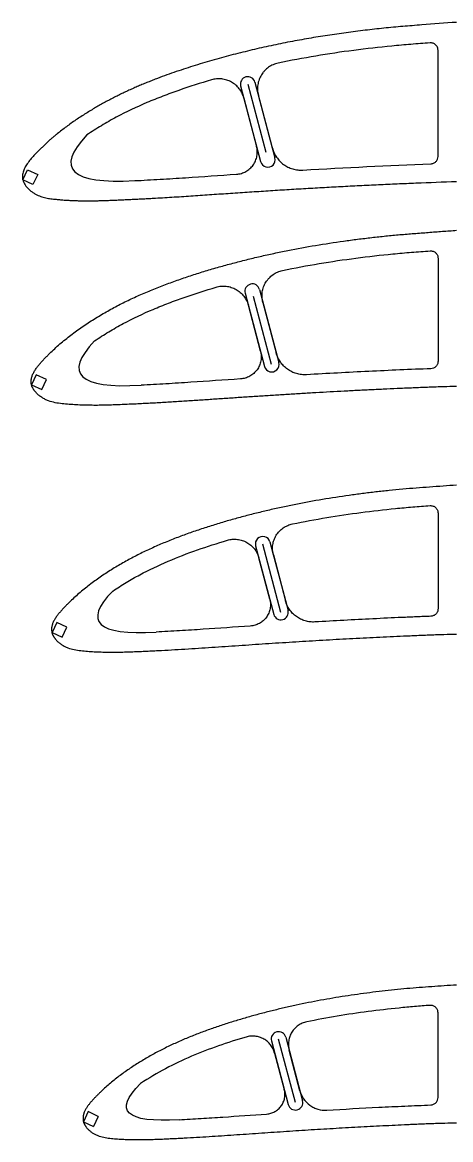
# Model space of a CAD drawing. Header units: millimetres. Extents: x -11497 to 404, y -3854 to 414.
# Drawn here: x -9139.8 to -9024.2, y -2646.9 to -2345.2 of the extents above; entities that cross this region are included whole.
import ezdxf

# ---------------------------------------------------------------- set-up
doc = ezdxf.new("R2010")
doc.units = ezdxf.units.MM
doc.linetypes.add('CENTER2', pattern=[28.575, 19.05, -3.175, 3.175, -3.175])
doc.layers.add('11', color=80, linetype='Continuous')
doc.layers.add('7', color=1, linetype='Continuous')

# ---------------------------------------------------------------- blocks, each defined once
blk = doc.blocks.new('*U62')
at = {"layer": '7', "color": 0, "linetype": 'CENTER2', "transparency": 16777216}
blk.add_line((-2.7, 10.21), (2.7, -10.21), dxfattribs=at)
blk = doc.blocks.new('*U65')
at = {"layer": '7', "color": 0, "linetype": 'CENTER2', "transparency": 16777216}
blk.add_line((2.61, -9.89), (-2.61, 9.89), dxfattribs=at)
blk = doc.blocks.new('*U67')
at = {"layer": '7', "color": 0, "linetype": 'CENTER2', "transparency": 16777216}
blk.add_line((2.45, -9.26), (-2.45, 9.26), dxfattribs=at)
blk = doc.blocks.new('*U69')
at = {"layer": '7', "color": 0, "linetype": 'CENTER2', "transparency": 16777216}
blk.add_line((2.26, -8.58), (-2.26, 8.58), dxfattribs=at)

msp = doc.modelspace()

# ---------------------------------------------------------------- linework, layer by layer
at = {"color": 7, "linetype": 'Continuous', "lineweight": 25}
for p, q in [((-9027.6375, -2381.395), (-9027.6375, -2352.7293)), ((-9072.3468, -2379.1346), (-9076.1237, -2364.8422)), ((-9080.0489, -2365.6449), (-9076.6053, -2378.6761)), ((-9122.4147, -2375.5879), (-9122.4143, -2375.5883)), ((-9139.6743, -2387.6961), (-9138.4064, -2384.9771)), ((-9138.4064, -2384.9771), (-9135.6875, -2386.245)), ((-9135.6875, -2386.245), (-9136.9554, -2388.9639)), ((-9136.9554, -2388.9639), (-9139.6743, -2387.6961)), ((-9027.6375, -2408.879), (-9027.6375, -2436.7178)), ((-9075.5607, -2433.9798), (-9078.8315, -2421.5997)), ((-9074.9061, -2420.798), (-9071.3039, -2434.4323)), ((-9120.3355, -2431.2032), (-9120.3351, -2431.2035)), ((-9136.0629, -2440.3324), (-9137.3307, -2443.0513)), ((-9133.344, -2441.6003), (-9136.0629, -2440.3324)), ((-9137.3307, -2443.0513), (-9134.6118, -2444.3192)), ((-9134.6118, -2444.3192), (-9133.344, -2441.6003)), ((-9107.7854, -2443.1767), (-9107.786, -2443.1767)), ((-9027.6375, -2477.6853), (-9027.6375, -2503.5777)), ((-9072.0791, -2489.0012), (-9068.8144, -2501.3644)), ((-9073.0632, -2500.9413), (-9076.0041, -2489.8042)), ((-9115.4412, -2498.7521), (-9115.4409, -2498.7524)), ((-9130.5464, -2507.2694), (-9131.8142, -2509.9883)), ((-9127.8275, -2508.5372), (-9130.5464, -2507.2694)), ((-9131.8142, -2509.9883), (-9129.0953, -2511.2561)), ((-9129.0953, -2511.2561), (-9127.8275, -2508.5372)), ((-9103.7397, -2509.8462), (-9103.7415, -2509.8463)), ((-9027.6375, -2635.5334), (-9027.6375, -2612.6367)), ((-9071.7316, -2623.534), (-9069.1409, -2633.3532)), ((-9064.9125, -2633.7008), (-9067.8089, -2622.7224)), ((-9107.9095, -2631.7696), (-9107.9097, -2631.7694)), ((-9122.0576, -2639.3449), (-9123.3254, -2642.0639)), ((-9119.3386, -2640.6128), (-9122.0576, -2639.3449)), ((-9123.3254, -2642.0639), (-9120.6065, -2643.3317)), ((-9119.3386, -2640.6128), (-9120.6065, -2643.3317)), ((-9097.5177, -2641.5106), (-9097.5146, -2641.5104))]:
    msp.add_line(p, q, dxfattribs=at)
for points, knots in [([(-9022.6375, -2345.1847), (-9025.7703, -2345.4039), (-9030.6037, -2345.7887), (-9037.1425, -2346.2775), (-9042.2439, -2346.7615), (-9047.337, -2347.3188), (-9052.4189, -2347.9641), (-9057.4886, -2348.696), (-9062.5444, -2349.5191), (-9066.7616, -2350.2908), (-9070.1484, -2350.9587), (-9072.7095, -2351.4941), (-9075.2649, -2352.0529), (-9077.8139, -2352.6404), (-9080.3567, -2353.2543), (-9082.8935, -2353.8957), (-9085.4458, -2354.5715), (-9088.0133, -2355.2811), (-9090.5939, -2356.0291), (-9093.1645, -2356.8094), (-9095.7233, -2357.6277), (-9098.2711, -2358.4811), (-9100.8058, -2359.3752), (-9102.9212, -2360.1627), (-9104.6253, -2360.82), (-9105.9216, -2361.3361), (-9107.2132, -2361.8634), (-9108.4976, -2362.4062), (-9109.7759, -2362.9609), (-9111.0462, -2363.5319), (-9112.3287, -2364.1288), (-9113.6242, -2364.7505), (-9114.9293, -2365.4029), (-9116.2272, -2366.0713), (-9117.5147, -2366.762), (-9118.7951, -2367.4719), (-9120.0674, -2368.2038), (-9121.3675, -2368.9774), (-9122.6925, -2369.7944), (-9124.0379, -2370.657), (-9125.3662, -2371.5414), (-9126.6714, -2372.4478), (-9127.9503, -2373.3715), (-9129.1959, -2374.3142), (-9130.2536, -2375.1501), (-9131.1319, -2375.8758), (-9131.8482, -2376.4827), (-9132.5569, -2377.1081), (-9133.2678, -2377.7511), (-9133.9832, -2378.4215), (-9134.7094, -2379.1225), (-9135.5318, -2379.9404), (-9136.4477, -2380.8749), (-9137.4108, -2381.9418), (-9138.2944, -2383.049), (-9139.0352, -2384.1885), (-9139.5749, -2385.3494), (-9139.8553, -2386.535), (-9139.772, -2387.5712), (-9139.5574, -2388.2402), (-9139.2996, -2388.6764), (-9139.0613, -2389.1515), (-9138.586, -2389.7338), (-9138.0021, -2390.3348), (-9137.3403, -2390.8783), (-9136.6311, -2391.3619), (-9135.9165, -2391.7587), (-9135.2128, -2392.0711), (-9134.5311, -2392.3132), (-9133.8435, -2392.5045), (-9133.1517, -2392.6554), (-9132.4555, -2392.7721), (-9131.7566, -2392.8668), (-9130.8722, -2392.9657), (-9129.8018, -2393.0682), (-9128.5449, -2393.1689), (-9127.2843, -2393.2467), (-9126.0215, -2393.3042), (-9124.757, -2393.3463), (-9123.4916, -2393.3686), (-9122.2253, -2393.3779), (-9120.9588, -2393.3691), (-9119.6929, -2393.3496), (-9118.4279, -2393.3185), (-9117.1636, -2393.2786), (-9115.8994, -2393.2314), (-9114.6354, -2393.1798), (-9113.3706, -2393.1235), (-9112.1053, -2393.0657), (-9110.8392, -2393.0078), (-9109.5735, -2392.9454), (-9108.3077, -2392.883), (-9107.0421, -2392.8188), (-9105.7761, -2392.7507), (-9104.0871, -2392.658), (-9101.9753, -2392.5364), (-9099.4414, -2392.3802), (-9096.9084, -2392.2196), (-9094.3758, -2392.0512), (-9091.8435, -2391.8811), (-9089.3109, -2391.7087), (-9086.778, -2391.5345), (-9084.2446, -2391.3641), (-9081.7114, -2391.1929), (-9079.1785, -2391.0266), (-9076.6458, -2390.8595), (-9074.1128, -2390.6964), (-9071.5792, -2390.5362), (-9068.2024, -2390.3268), (-9063.9826, -2390.0726), (-9058.9199, -2389.7818), (-9053.8573, -2389.5067), (-9048.7944, -2389.2442), (-9043.7302, -2388.9994), (-9038.6645, -2388.7681), (-9031.6339, -2388.4732), (-9026.2913, -2388.2722), (-9022.6375, -2388.1532)], [0, 0, 0, 0, 0.037810127, 0.058378142, 0.078944165, 0.099502757, 0.120062306, 0.140618196, 0.161171844, 0.181730392, 0.192232993, 0.202733734, 0.213231801, 0.223726436, 0.234226583, 0.244725708, 0.255230035, 0.266014973, 0.276796177, 0.287577874, 0.298358395, 0.309139928, 0.31992681, 0.330717371, 0.336315928, 0.341916893, 0.34751551, 0.353112043, 0.35870546, 0.364292741, 0.369880161, 0.375736121, 0.381592742, 0.387447349, 0.393312559, 0.399182199, 0.405074118, 0.410984135, 0.41739554, 0.423814744, 0.430225953, 0.436607106, 0.442946104, 0.449218507, 0.455412895, 0.459176702, 0.462934888, 0.466716263, 0.470556156, 0.474475231, 0.47851987, 0.482707985, 0.488439354, 0.49427259, 0.500005689, 0.505479778, 0.510596009, 0.515360546, 0.519964911, 0.522941483, 0.523713317, 0.526061566, 0.529321954, 0.532702959, 0.536149006, 0.539609724, 0.543025292, 0.545975002, 0.548870241, 0.551727175, 0.554561889, 0.557391908, 0.560223219, 0.563052882, 0.568106577, 0.573167981, 0.578234398, 0.583311455, 0.588388324, 0.593465992, 0.598549122, 0.603634584, 0.60871431, 0.613792524, 0.618869059, 0.62394358, 0.629023617, 0.634100922, 0.639186879, 0.644273168, 0.649360468, 0.654444114, 0.659532454, 0.664617865, 0.669708001, 0.679898873, 0.690085219, 0.700273946, 0.710457126, 0.720645539, 0.730830795, 0.741020462, 0.751213282, 0.761401695, 0.771588867, 0.781775629, 0.79196117, 0.802149496, 0.812340623, 0.832694999, 0.853048018, 0.873395476, 0.893737901, 0.914086761, 0.934438591, 0.95479294, 0.998807953, 0.998807953, 0.998807953, 0.998807953]), ([(-9029.7905, -2350.7352), (-9031.5106, -2350.8672), (-9033.2309, -2350.9963), (-9036.67, -2351.2692), (-9038.3884, -2351.4178), (-9043.5381, -2351.9198), (-9046.9664, -2352.3043), (-9053.8105, -2353.2004), (-9057.2276, -2353.7081), (-9064.0299, -2354.8549), (-9067.4173, -2355.4941), (-9070.7904, -2356.2023)], [0, 0, 0, 0, 0.125, 0.125, 0.25, 0.25, 0.5, 0.5, 0.75, 0.75, 1, 1, 1, 1]), ([(-9027.6375, -2352.7293), (-9027.6375, -2352.5908), (-9027.6517, -2352.4547), (-9027.7076, -2352.1871), (-9027.7499, -2352.0541), (-9027.8598, -2351.8027), (-9027.927, -2351.6838), (-9028.0861, -2351.4597), (-9028.178, -2351.3551), (-9028.4786, -2351.0766), (-9028.7199, -2350.9313), (-9029.1073, -2350.796), (-9029.2431, -2350.7638), (-9029.5153, -2350.7283), (-9029.6524, -2350.7246), (-9029.7905, -2350.7352)], [0, 0, 0, 0, 0.125, 0.125, 0.25, 0.25, 0.375, 0.375, 0.5, 0.5, 0.75, 0.75, 0.875, 0.875, 1, 1, 1, 1]), ([(-9070.7904, -2356.2023), (-9071.2577, -2356.3004), (-9071.7078, -2356.4443), (-9072.5748, -2356.8207), (-9072.9945, -2357.0562), (-9073.7665, -2357.5989), (-9074.1227, -2357.9069), (-9074.6115, -2358.4254), (-9074.7667, -2358.6078), (-9075.0546, -2358.9832), (-9075.322, -2359.3713), (-9075.5492, -2359.7842), (-9075.7559, -2360.2098), (-9075.8495, -2360.4303), (-9076.094, -2361.0995), (-9076.2098, -2361.556), (-9076.3489, -2362.4893), (-9076.3713, -2362.9701), (-9076.319, -2363.9138), (-9076.2457, -2364.3806), (-9076.1237, -2364.8422)], [0, 0, 0, 0, 0.125, 0.125, 0.25, 0.25, 0.375, 0.375, 0.4375, 0.4375, 0.5, 0.5625, 0.5625, 0.625, 0.625, 0.75, 0.75, 0.875, 0.875, 1, 1, 1, 1]), ([(-9088.8004, -2360.7185), (-9091.7658, -2361.5921), (-9094.7017, -2362.5314), (-9099.0524, -2364.0586), (-9100.4936, -2364.5879), (-9103.3568, -2365.689), (-9104.7788, -2366.2609), (-9109.0089, -2368.0566), (-9111.7792, -2369.3643), (-9115.8397, -2371.5374), (-9117.1774, -2372.297), (-9119.821, -2373.8865), (-9121.127, -2374.7168), (-9122.4143, -2375.5883)], [0, 0, 0, 0, 0.25, 0.25, 0.375, 0.375, 0.5, 0.5, 0.75, 0.75, 0.875, 0.875, 1, 1, 1, 1]), ([(-9080.0489, -2365.6449), (-9080.1691, -2365.1898), (-9080.333, -2364.7538), (-9080.7452, -2363.9185), (-9080.9967, -2363.5162), (-9081.5663, -2362.7806), (-9081.8854, -2362.4435), (-9082.4162, -2361.9847), (-9082.6025, -2361.8394), (-9082.9845, -2361.5712), (-9083.3778, -2361.3234), (-9083.7933, -2361.116), (-9084.2199, -2360.9289), (-9084.4399, -2360.8453), (-9085.1094, -2360.6287), (-9085.5635, -2360.5308), (-9086.4867, -2360.4254), (-9086.9605, -2360.4188), (-9087.8906, -2360.4994), (-9088.3489, -2360.5855), (-9088.8004, -2360.7185)], [0, 0, 0, 0, 0.125, 0.125, 0.25, 0.25, 0.375, 0.375, 0.4375, 0.4375, 0.5, 0.5625, 0.5625, 0.625, 0.625, 0.75, 0.75, 0.875, 0.875, 1, 1, 1, 1]), ([(-9082.0143, -2386.202), (-9081.5703, -2386.1724), (-9081.1371, -2386.0946), (-9080.5029, -2385.9075), (-9080.293, -2385.8329), (-9079.8844, -2385.6614), (-9079.6865, -2385.565), (-9079.3029, -2385.3518), (-9079.1173, -2385.2349), (-9078.7585, -2384.9803), (-9078.5844, -2384.842), (-9078.0875, -2384.3996), (-9077.794, -2384.0732), (-9077.2803, -2383.3594), (-9077.0599, -2382.9684), (-9076.7154, -2382.1606), (-9076.5876, -2381.7394), (-9076.4256, -2380.8651), (-9076.3941, -2380.427), (-9076.4265, -2379.549), (-9076.4916, -2379.1062), (-9076.6053, -2378.6761)], [0, 0, 0, 0, 0.125, 0.125, 0.1875, 0.1875, 0.25, 0.25, 0.3125, 0.3125, 0.375, 0.375, 0.5, 0.5, 0.625, 0.625, 0.75, 0.75, 0.875, 0.875, 1, 1, 1, 1]), ([(-9072.3468, -2379.1346), (-9072.2291, -2379.5803), (-9072.0746, -2380.01), (-9071.7897, -2380.6314), (-9071.6858, -2380.8347), (-9071.46, -2381.2333), (-9071.3374, -2381.4294), (-9070.9482, -2381.9961), (-9070.6594, -2382.3476), (-9070.1832, -2382.8361), (-9070.0173, -2382.9925), (-9069.6706, -2383.292), (-9069.4892, -2383.4355), (-9068.9327, -2383.8383), (-9068.5427, -2384.0723), (-9067.9299, -2384.3725), (-9067.721, -2384.4641), (-9067.2936, -2384.6299), (-9067.0745, -2384.7041), (-9066.4154, -2384.8964), (-9065.9696, -2384.9858), (-9065.0653, -2385.0886), (-9064.6042, -2385.1016), (-9064.144, -2385.0746)], [0, 0, 0, 0, 0.125, 0.125, 0.1875, 0.1875, 0.25, 0.25, 0.375, 0.375, 0.4375, 0.4375, 0.5, 0.5, 0.625, 0.625, 0.6875, 0.6875, 0.75, 0.75, 0.875, 0.875, 1, 1, 1, 1]), ([(-9029.5617, -2383.3941), (-9029.4329, -2383.3892), (-9029.3067, -2383.3721), (-9029.0592, -2383.3143), (-9028.9367, -2383.2731), (-9028.7031, -2383.1684), (-9028.5926, -2383.1056), (-9028.3842, -2382.9592), (-9028.2855, -2382.8747), (-9028.1087, -2382.6911), (-9028.0297, -2382.5916), (-9027.8904, -2382.3771), (-9027.8307, -2382.2623), (-9027.6879, -2381.9087), (-9027.6375, -2381.6528), (-9027.6375, -2381.395)], [0, 0, 0, 0, 0.125, 0.125, 0.25, 0.25, 0.375, 0.375, 0.5, 0.5, 0.625, 0.625, 0.75, 0.75, 1, 1, 1, 1]), ([(-9109.5042, -2387.935), (-9107.2116, -2387.822), (-9104.9197, -2387.6986), (-9100.337, -2387.4279), (-9098.0463, -2387.2819), (-9091.1749, -2386.8279), (-9086.595, -2386.5069), (-9082.0143, -2386.202)], [0, 0, 0, 0, 0.25, 0.25, 0.5, 0.5, 1, 1, 1, 1]), ([(-9022.6375, -2443.4883), (-9023.8205, -2443.519), (-9025.6416, -2443.5797), (-9028.1004, -2443.6671), (-9030.015, -2443.7383), (-9031.929, -2443.8127), (-9033.8425, -2443.8904), (-9035.7555, -2443.9703), (-9038.3056, -2444.0794), (-9041.4919, -2444.2222), (-9045.3136, -2444.4028), (-9049.1335, -2444.5925), (-9054.2242, -2444.8572), (-9059.3115, -2445.1381), (-9064.3953, -2445.4365), (-9068.2066, -2445.668), (-9072.0164, -2445.9062), (-9075.8247, -2446.1522), (-9079.6316, -2446.4037), (-9083.4374, -2446.6589), (-9087.242, -2446.9192), (-9091.0457, -2447.1797), (-9094.8491, -2447.4351), (-9098.6525, -2447.6791), (-9102.4563, -2447.9063), (-9105.6267, -2448.0768), (-9108.1633, -2448.2033), (-9110.0658, -2448.2939), (-9111.9684, -2448.3806), (-9113.871, -2448.4628), (-9115.7741, -2448.5329), (-9117.6776, -2448.5852), (-9119.5816, -2448.6127), (-9121.4857, -2448.6083), (-9123.3893, -2448.5657), (-9125.2915, -2448.4846), (-9127.1912, -2448.3553), (-9129.0866, -2448.1783), (-9130.9763, -2447.9366), (-9132.5155, -2447.5295), (-9133.6801, -2447.019), (-9134.3687, -2446.6238), (-9134.8934, -2446.2666), (-9135.3989, -2445.8828), (-9135.8718, -2445.4584), (-9136.2474, -2445.0489), (-9136.4535, -2444.808), (-9136.5998, -2444.6203), (-9136.7353, -2444.4247), (-9136.8562, -2444.2196), (-9136.9664, -2444.0087), (-9137.0836, -2443.8019), (-9137.1948, -2443.5917), (-9137.2775, -2443.3682), (-9137.3434, -2443.1399), (-9137.3931, -2442.907), (-9137.4303, -2442.6721), (-9137.4608, -2442.3562), (-9137.4641, -2441.9588), (-9137.4155, -2441.5644), (-9137.3515, -2441.2537), (-9137.2916, -2441.0234), (-9137.2214, -2440.7961), (-9137.1155, -2440.497), (-9136.9615, -2440.1313), (-9136.7491, -2439.7054), (-9136.4351, -2439.1537), (-9135.994, -2438.4937), (-9135.4142, -2437.7388), (-9134.7964, -2437.0141), (-9134.1535, -2436.3124), (-9133.4923, -2435.6278), (-9132.8199, -2434.954), (-9131.915, -2434.0643), (-9130.7577, -2432.9791), (-9129.3293, -2431.7205), (-9127.8592, -2430.5107), (-9126.3541, -2429.3448), (-9124.3061, -2427.8448), (-9121.6789, -2426.0642), (-9118.4378, -2424.064), (-9115.1197, -2422.1937), (-9111.7289, -2420.4579), (-9108.2755, -2418.8495), (-9104.7686, -2417.3604), (-9101.2207, -2415.9711), (-9097.6394, -2414.6684), (-9094.0278, -2413.4505), (-9090.3914, -2412.3065), (-9086.732, -2411.2357), (-9083.054, -2410.2278), (-9079.3592, -2409.2798), (-9075.6488, -2408.3911), (-9071.9239, -2407.5607), (-9066.9394, -2406.5307), (-9060.6785, -2405.3813), (-9054.3832, -2404.4133), (-9049.3304, -2403.7379), (-9045.5332, -2403.2809), (-9041.7289, -2402.8734), (-9037.9192, -2402.5039), (-9034.1024, -2402.1979), (-9030.2829, -2401.9085), (-9026.4619, -2401.615), (-9023.9127, -2401.432), (-9022.6375, -2401.3473)], [0.472564206, 0.472564206, 0.472564206, 0.472564206, 0.480203193, 0.484328564, 0.488453936, 0.492579307, 0.496704679, 0.50083005, 0.504955422, 0.513206165, 0.521456908, 0.529707651, 0.537958394, 0.55445988, 0.562710623, 0.570961366, 0.579212108, 0.587462851, 0.595713594, 0.603964337, 0.61221508, 0.620465823, 0.628716566, 0.636967309, 0.645218052, 0.653468795, 0.657594167, 0.661719538, 0.66584491, 0.669970281, 0.674095653, 0.678221024, 0.682346396, 0.686471767, 0.690597139, 0.69472251, 0.698847882, 0.702973253, 0.707098625, 0.711223996, 0.713286682, 0.715349368, 0.71638071, 0.717412053, 0.719474739, 0.720506082, 0.721021753, 0.721537425, 0.722053096, 0.722568768, 0.723084439, 0.72360011, 0.724115782, 0.724631453, 0.725147125, 0.725662796, 0.726178468, 0.726694139, 0.727725482, 0.728756825, 0.729272496, 0.729788168, 0.730303839, 0.730819511, 0.731850853, 0.732882196, 0.733913539, 0.735976225, 0.738038911, 0.740101596, 0.742164282, 0.744226968, 0.746289654, 0.748352339, 0.752477711, 0.756603082, 0.760728454, 0.764853825, 0.768979197, 0.77722994, 0.785480683, 0.793731426, 0.801982169, 0.810232912, 0.818483655, 0.826734398, 0.834985141, 0.843235884, 0.851486627, 0.859737369, 0.867988112, 0.876238855, 0.884489598, 0.892740341, 0.900991084, 0.91749257, 0.933994056, 0.942244799, 0.950495542, 0.958746285, 0.966997028, 0.975247771, 0.983498514, 0.991749257, 1, 1, 1, 1]), ([(-9069.5853, -2412.1863), (-9063.018, -2410.8131), (-9056.4142, -2409.7139), (-9046.4623, -2408.4115), (-9043.1368, -2408.038), (-9038.1391, -2407.5495), (-9036.4709, -2407.4044), (-9033.1312, -2407.1381), (-9031.4603, -2407.0123), (-9029.7897, -2406.8848)], [0, 0, 0, 0, 0.5, 0.5, 0.75, 0.75, 0.875, 0.875, 1, 1, 1, 1]), ([(-9029.7897, -2406.8848), (-9029.6516, -2406.8742), (-9029.5148, -2406.8781), (-9029.2438, -2406.9133), (-9029.1081, -2406.9454), (-9028.8491, -2407.0358), (-9028.7255, -2407.0937), (-9028.4899, -2407.2352), (-9028.3787, -2407.3188), (-9028.0781, -2407.5972), (-9027.9148, -2407.8267), (-9027.7504, -2408.2025), (-9027.7079, -2408.3355), (-9027.6517, -2408.6041), (-9027.6375, -2408.7405), (-9027.6375, -2408.879)], [0, 0, 0, 0, 0.125, 0.125, 0.25, 0.25, 0.375, 0.375, 0.5, 0.5, 0.75, 0.75, 0.875, 0.875, 1, 1, 1, 1]), ([(-9074.9058, -2420.7992), (-9075.0274, -2420.3388), (-9075.1005, -2419.8732), (-9075.1526, -2418.9322), (-9075.1302, -2418.4527), (-9074.9912, -2417.522), (-9074.8755, -2417.0667), (-9074.6315, -2416.3993), (-9074.5381, -2416.1796), (-9074.3318, -2415.7552), (-9074.1051, -2415.3435), (-9073.8382, -2414.9565), (-9073.5509, -2414.5822), (-9073.396, -2414.4004), (-9072.9083, -2413.8837), (-9072.5529, -2413.5766), (-9071.7827, -2413.0359), (-9071.3639, -2412.8013), (-9070.4991, -2412.4266), (-9070.0501, -2412.2835), (-9069.584, -2412.186)], [0, 0, 0, 0, 0.125, 0.125, 0.25, 0.25, 0.375, 0.375, 0.4375, 0.4375, 0.5, 0.5625, 0.5625, 0.625, 0.625, 0.75, 0.75, 0.875, 0.875, 1, 1, 1, 1]), ([(-9120.3351, -2431.2035), (-9119.0776, -2430.3528), (-9117.8023, -2429.5423), (-9115.2213, -2427.9908), (-9113.9156, -2427.2496), (-9109.9533, -2425.129), (-9107.2512, -2423.8529), (-9103.127, -2422.1007), (-9101.7409, -2421.5425), (-9098.9502, -2420.468), (-9097.5458, -2419.9515), (-9093.3065, -2418.461), (-9090.4466, -2417.544), (-9087.5586, -2416.691)], [0, 0, 0, 0, 0.125, 0.125, 0.25, 0.25, 0.5, 0.5, 0.625, 0.625, 0.75, 0.75, 1, 1, 1, 1]), ([(-9087.5599, -2416.6914), (-9087.1097, -2416.5584), (-9086.6532, -2416.4724), (-9085.7278, -2416.3914), (-9085.2547, -2416.3975), (-9084.3327, -2416.502), (-9083.8802, -2416.5994), (-9083.2144, -2416.8142), (-9082.994, -2416.8977), (-9082.5674, -2417.0844), (-9082.1526, -2417.2913), (-9081.7607, -2417.5379), (-9081.3804, -2417.8047), (-9081.1952, -2417.9488), (-9080.6638, -2418.4074), (-9080.3453, -2418.7439), (-9079.7778, -2419.4763), (-9079.527, -2419.8768), (-9079.1147, -2420.7117), (-9078.9511, -2421.1471), (-9078.8312, -2421.6009)], [0, 0, 0, 0, 0.125, 0.125, 0.25, 0.25, 0.375, 0.375, 0.4375, 0.4375, 0.5, 0.5625, 0.5625, 0.625, 0.625, 0.75, 0.75, 0.875, 0.875, 1, 1, 1, 1]), ([(-9075.561, -2433.9786), (-9075.4477, -2434.4074), (-9075.3835, -2434.8413), (-9075.3586, -2435.4998), (-9075.3624, -2435.7217), (-9075.3946, -2436.1622), (-9075.4227, -2436.3799), (-9075.5421, -2437.025), (-9075.6689, -2437.4472), (-9076.0158, -2438.2606), (-9076.2309, -2438.6416), (-9076.7421, -2439.3535), (-9077.0415, -2439.6859), (-9077.6951, -2440.268), (-9078.0523, -2440.5225), (-9078.8268, -2440.9534), (-9079.2306, -2441.1225), (-9080.0702, -2441.3712), (-9080.5091, -2441.4505), (-9080.9516, -2441.4801)], [0, 0, 0, 0, 0.125, 0.125, 0.1875, 0.1875, 0.25, 0.25, 0.375, 0.375, 0.5, 0.5, 0.625, 0.625, 0.75, 0.75, 0.875, 0.875, 1, 1, 1, 1]), ([(-9063.1269, -2440.3526), (-9063.5857, -2440.3796), (-9064.0407, -2440.3669), (-9064.7179, -2440.2904), (-9064.9427, -2440.2552), (-9065.3904, -2440.1653), (-9065.6143, -2440.1102), (-9066.2722, -2439.9179), (-9066.6949, -2439.7537), (-9067.3058, -2439.4547), (-9067.5055, -2439.3462), (-9067.8969, -2439.1112), (-9068.0894, -2438.984), (-9068.6441, -2438.5822), (-9068.987, -2438.2856), (-9069.462, -2437.7986), (-9069.6137, -2437.6293), (-9069.9037, -2437.2761), (-9070.0421, -2437.0917), (-9070.4293, -2436.5272), (-9070.6527, -2436.1327), (-9071.0311, -2435.3082), (-9071.1868, -2434.8756), (-9071.3042, -2434.4313)], [0, 0, 0, 0, 0.125, 0.125, 0.1875, 0.1875, 0.25, 0.25, 0.375, 0.375, 0.4375, 0.4375, 0.5, 0.5, 0.625, 0.625, 0.6875, 0.6875, 0.75, 0.75, 0.875, 0.875, 1, 1, 1, 1]), ([(-9027.6375, -2436.7178), (-9027.6375, -2436.8467), (-9027.6498, -2436.9735), (-9027.6982, -2437.2231), (-9027.7347, -2437.3471), (-9027.8305, -2437.5847), (-9027.8891, -2437.6975), (-9028.0275, -2437.9114), (-9028.1082, -2438.0132), (-9028.2849, -2438.1969), (-9028.3814, -2438.2798), (-9028.5905, -2438.4271), (-9028.7031, -2438.4911), (-9029.0511, -2438.6472), (-9029.305, -2438.7073), (-9029.5627, -2438.7169)], [0, 0, 0, 0, 0.125, 0.125, 0.25, 0.25, 0.375, 0.375, 0.5, 0.5, 0.625, 0.625, 0.75, 0.75, 1, 1, 1, 1]), ([(-9029.5627, -2438.7169), (-9032.3613, -2438.8217), (-9035.1594, -2438.9374), (-9040.7551, -2439.1809), (-9043.5525, -2439.3107), (-9051.9438, -2439.7215), (-9057.5366, -2440.0235), (-9063.128, -2440.3527)], [0, 0, 0, 0, 0.25, 0.25, 0.5, 0.5, 1, 1, 1, 1]), ([(-9080.9503, -2441.48), (-9085.4218, -2441.7788), (-9089.8924, -2442.0929), (-9096.5998, -2442.5373), (-9098.836, -2442.6802), (-9103.3096, -2442.9452), (-9105.5472, -2443.0659), (-9107.7854, -2443.1767)], [0, 0, 0, 0, 0.5, 0.5, 0.75, 0.75, 1, 1, 1, 1]), ([(-9022.6375, -2470.1847), (-9023.851, -2470.2543), (-9026.2773, -2470.4135), (-9029.9139, -2470.6855), (-9033.5489, -2470.962), (-9037.1814, -2471.2547), (-9040.8075, -2471.6067), (-9044.4286, -2471.9957), (-9048.0433, -2472.4312), (-9052.8534, -2473.0753), (-9058.8468, -2473.9984), (-9064.8081, -2475.0941), (-9069.5544, -2476.0761), (-9073.1014, -2476.8677), (-9076.6348, -2477.715), (-9080.1534, -2478.6188), (-9083.6561, -2479.5798), (-9087.1412, -2480.6007), (-9090.6046, -2481.6912), (-9094.0443, -2482.8527), (-9097.4555, -2484.0941), (-9100.8345, -2485.4191), (-9104.1747, -2486.8387), (-9107.464, -2488.372), (-9110.6934, -2490.0273), (-9113.8538, -2491.8101), (-9116.9402, -2493.7178), (-9119.4422, -2495.4153), (-9121.3923, -2496.8458), (-9122.8252, -2497.9577), (-9124.225, -2499.1112), (-9125.5847, -2500.3116), (-9126.6864, -2501.3465), (-9127.5478, -2502.1948), (-9128.1876, -2502.8374), (-9128.817, -2503.4902), (-9129.4283, -2504.1598), (-9130.0151, -2504.8516), (-9130.5653, -2505.5725), (-9130.9831, -2506.2028), (-9131.2791, -2506.7301), (-9131.4794, -2507.1369), (-9131.623, -2507.4864), (-9131.7213, -2507.7721), (-9131.7863, -2507.9892), (-9131.8409, -2508.2091), (-9131.8977, -2508.5056), (-9131.9431, -2508.8814), (-9131.9394, -2509.2599), (-9131.9127, -2509.561), (-9131.88, -2509.7851), (-9131.8358, -2510.0073), (-9131.7773, -2510.2256), (-9131.7035, -2510.4396), (-9131.6024, -2510.6417), (-9131.4944, -2510.8404), (-9131.3918, -2511.0424), (-9131.2787, -2511.2388), (-9131.1519, -2511.4265), (-9131.0147, -2511.6069), (-9130.8211, -2511.8385), (-9130.467, -2512.2316), (-9130.0197, -2512.6393), (-9129.5402, -2513.0076), (-9129.0429, -2513.3514), (-9128.3887, -2513.731), (-9127.2826, -2514.2243), (-9125.8179, -2514.6189), (-9124.0181, -2514.8529), (-9122.2123, -2515.021), (-9120.4026, -2515.1448), (-9118.5903, -2515.2216), (-9116.7769, -2515.2624), (-9114.9629, -2515.2659), (-9113.149, -2515.2397), (-9111.3357, -2515.1889), (-9109.5228, -2515.1214), (-9107.7103, -2515.0424), (-9105.8979, -2514.9588), (-9104.0857, -2514.8715), (-9101.6694, -2514.7498), (-9098.6494, -2514.5861), (-9095.0262, -2514.3679), (-9091.4035, -2514.1335), (-9087.781, -2513.8884), (-9084.1582, -2513.6385), (-9080.5348, -2513.3889), (-9076.9103, -2513.1439), (-9073.2849, -2512.9025), (-9069.6584, -2512.6666), (-9066.0306, -2512.438), (-9062.4015, -2512.2158), (-9057.561, -2511.9292), (-9052.7177, -2511.6596), (-9047.8714, -2511.4052), (-9044.2352, -2511.2232), (-9040.5975, -2511.0496), (-9037.5648, -2510.9118), (-9035.1378, -2510.8075), (-9033.3171, -2510.7304), (-9031.4961, -2510.6548), (-9029.6746, -2510.5846), (-9027.8525, -2510.52), (-9025.5071, -2510.4421), (-9023.7687, -2510.3884), (-9022.6375, -2510.36)], [0, 0, 0, 0, 0.008250743, 0.016501486, 0.024752229, 0.033002972, 0.041253715, 0.049504458, 0.057755201, 0.066005944, 0.08250743, 0.099008916, 0.107259659, 0.115510402, 0.123761145, 0.132011888, 0.140262631, 0.148513373, 0.156764116, 0.165014859, 0.173265602, 0.181516345, 0.189767088, 0.198017831, 0.206268574, 0.214519317, 0.22277006, 0.231020803, 0.235146175, 0.239271546, 0.243396918, 0.247522289, 0.251647661, 0.253710346, 0.255773032, 0.257835718, 0.259898404, 0.261961089, 0.264023775, 0.266086461, 0.267117804, 0.268149147, 0.269180489, 0.269696161, 0.270211832, 0.270727504, 0.271243175, 0.272274518, 0.273305861, 0.273821532, 0.274337204, 0.274852875, 0.275368547, 0.275884218, 0.27639989, 0.276915561, 0.277431232, 0.277946904, 0.278462575, 0.278978247, 0.279493918, 0.280525261, 0.282587947, 0.28361929, 0.284650632, 0.286713318, 0.288776004, 0.292901375, 0.297026747, 0.301152118, 0.30527749, 0.309402861, 0.313528233, 0.317653604, 0.321778976, 0.325904347, 0.330029719, 0.33415509, 0.338280462, 0.342405833, 0.346531205, 0.354781948, 0.363032691, 0.371283434, 0.379534177, 0.38778492, 0.396035663, 0.404286406, 0.412537149, 0.420787892, 0.429038634, 0.437289377, 0.44554012, 0.462041606, 0.470292349, 0.478543092, 0.486793835, 0.495044578, 0.49916995, 0.503295321, 0.507420693, 0.511546064, 0.515671436, 0.519796807, 0.527473097, 0.527473097, 0.527473097, 0.527473097]), ([(-9066.9019, -2480.6356), (-9060.7761, -2479.3636), (-9054.617, -2478.3415), (-9045.3359, -2477.1253), (-9042.2348, -2476.7755), (-9037.5743, -2476.3164), (-9036.0187, -2476.1787), (-9032.9045, -2475.9272), (-9031.3463, -2475.8087), (-9029.7881, -2475.691)], [0, 0, 0, 0, 0.5, 0.5, 0.75, 0.75, 0.875, 0.875, 1, 1, 1, 1]), ([(-9029.7881, -2475.691), (-9029.6501, -2475.6806), (-9029.5134, -2475.6845), (-9029.2425, -2475.7199), (-9029.1069, -2475.7521), (-9028.8481, -2475.8426), (-9028.7245, -2475.9006), (-9028.4892, -2476.0421), (-9028.378, -2476.1257), (-9028.0777, -2476.4041), (-9027.9146, -2476.6335), (-9027.7503, -2477.0092), (-9027.7078, -2477.142), (-9027.6517, -2477.4105), (-9027.6375, -2477.5469), (-9027.6375, -2477.6853)], [0, 0, 0, 0, 0.125, 0.125, 0.25, 0.25, 0.375, 0.375, 0.5, 0.5, 0.75, 0.75, 0.875, 0.875, 1, 1, 1, 1]), ([(-9072.0791, -2489.0013), (-9072.1972, -2488.5538), (-9072.2681, -2488.1015), (-9072.3185, -2487.1878), (-9072.2967, -2486.7218), (-9072.1612, -2485.8166), (-9072.0486, -2485.3744), (-9071.8114, -2484.7266), (-9071.7205, -2484.5128), (-9071.5196, -2484.1001), (-9071.2989, -2483.6999), (-9071.0394, -2483.3242), (-9070.7601, -2482.9609), (-9070.6098, -2482.7845), (-9070.1349, -2482.282), (-9069.789, -2481.9839), (-9069.0404, -2481.4593), (-9068.6333, -2481.2318), (-9067.7917, -2480.8682), (-9067.3549, -2480.7296), (-9066.9018, -2480.6355)], [0, 0, 0, 0, 0.125, 0.125, 0.25, 0.25, 0.375, 0.375, 0.4375, 0.4375, 0.5, 0.5625, 0.5625, 0.625, 0.625, 0.75, 0.75, 0.875, 0.875, 1, 1, 1, 1]), ([(-9115.4409, -2498.7524), (-9114.2528, -2497.9499), (-9113.0481, -2497.1851), (-9110.6101, -2495.7206), (-9109.3767, -2495.0211), (-9105.6342, -2493.0188), (-9103.0824, -2491.8133), (-9097.8894, -2489.605), (-9095.2518, -2488.5943), (-9089.9146, -2486.7138), (-9087.2144, -2485.8455), (-9084.4877, -2485.0374)], [0, 0, 0, 0, 0.125, 0.125, 0.25, 0.25, 0.5, 0.5, 0.75, 0.75, 1, 1, 1, 1]), ([(-9084.4877, -2485.0374), (-9084.0503, -2484.9078), (-9083.6069, -2484.8239), (-9082.7085, -2484.7444), (-9082.2489, -2484.7498), (-9081.352, -2484.8508), (-9080.9122, -2484.9452), (-9080.2657, -2485.1532), (-9080.0515, -2485.2342), (-9079.6364, -2485.4155), (-9079.4346, -2485.516), (-9078.8463, -2485.8464), (-9078.4755, -2486.1057), (-9077.7856, -2486.7005), (-9077.4759, -2487.0276), (-9077.0622, -2487.5611), (-9076.9329, -2487.7462), (-9076.6918, -2488.1312), (-9076.5804, -2488.3308), (-9076.2796, -2488.9398), (-9076.1206, -2489.3632), (-9076.0041, -2489.8042)], [0, 0, 0, 0, 0.125, 0.125, 0.25, 0.25, 0.375, 0.375, 0.4375, 0.4375, 0.5, 0.5, 0.625, 0.625, 0.75, 0.75, 0.8125, 0.8125, 0.875, 0.875, 1, 1, 1, 1]), ([(-9073.0632, -2500.9412), (-9072.9533, -2501.3575), (-9072.891, -2501.7786), (-9072.8588, -2502.6301), (-9072.8904, -2503.0631), (-9073.0449, -2503.8986), (-9073.1676, -2504.3071), (-9073.5047, -2505.0981), (-9073.7137, -2505.4682), (-9074.2096, -2506.159), (-9074.5003, -2506.4819), (-9075.1351, -2507.0475), (-9075.4812, -2507.2942), (-9076.2328, -2507.7127), (-9076.6258, -2507.8774), (-9077.4404, -2508.1191), (-9077.8662, -2508.1962), (-9078.2958, -2508.2252)], [0, 0, 0, 0, 0.125, 0.125, 0.25, 0.25, 0.375, 0.375, 0.5, 0.5, 0.625, 0.625, 0.75, 0.75, 0.875, 0.875, 1, 1, 1, 1]), ([(-9060.8709, -2507.1156), (-9061.3166, -2507.1419), (-9061.7585, -2507.1297), (-9062.4159, -2507.0556), (-9062.6341, -2507.0215), (-9063.0686, -2506.9344), (-9063.2859, -2506.881), (-9063.926, -2506.6941), (-9064.3369, -2506.5345), (-9064.9302, -2506.2442), (-9065.1241, -2506.1389), (-9065.5041, -2505.9108), (-9065.6909, -2505.7874), (-9066.2306, -2505.3966), (-9066.5639, -2505.1083), (-9067.0252, -2504.6354), (-9067.1725, -2504.4709), (-9067.4539, -2504.1282), (-9067.5884, -2503.9491), (-9067.965, -2503.4), (-9068.182, -2503.0165), (-9068.5494, -2502.2157), (-9068.7004, -2501.7961), (-9068.8144, -2501.3644)], [0, 0, 0, 0, 0.125, 0.125, 0.1875, 0.1875, 0.25, 0.25, 0.375, 0.375, 0.4375, 0.4375, 0.5, 0.5, 0.625, 0.625, 0.6875, 0.6875, 0.75, 0.75, 0.875, 0.875, 1, 1, 1, 1]), ([(-9027.6375, -2503.5777), (-9027.6375, -2503.7067), (-9027.6499, -2503.8336), (-9027.6983, -2504.0833), (-9027.7349, -2504.2074), (-9027.8307, -2504.445), (-9027.8894, -2504.5579), (-9028.0279, -2504.7719), (-9028.1087, -2504.8738), (-9028.2857, -2505.0575), (-9028.3822, -2505.1403), (-9028.5916, -2505.2876), (-9028.7042, -2505.3516), (-9029.0526, -2505.5076), (-9029.3067, -2505.5674), (-9029.5646, -2505.5769)], [0, 0, 0, 0, 0.125, 0.125, 0.25, 0.25, 0.375, 0.375, 0.5, 0.5, 0.625, 0.625, 0.75, 0.75, 1, 1, 1, 1]), ([(-9029.5646, -2505.5769), (-9030.8698, -2505.6245), (-9032.1748, -2505.6771), (-9034.7846, -2505.7865), (-9036.0895, -2505.8419), (-9040.0037, -2506.0141), (-9042.6129, -2506.137), (-9050.4394, -2506.5234), (-9055.6558, -2506.807), (-9060.871, -2507.1156)], [0, 0, 0, 0, 0.125, 0.125, 0.25, 0.25, 0.5, 0.5, 1, 1, 1, 1]), ([(-9078.2957, -2508.2252), (-9082.5354, -2508.5109), (-9086.7741, -2508.8107), (-9093.1339, -2509.2351), (-9095.2541, -2509.3716), (-9099.4959, -2509.6248), (-9101.6175, -2509.7401), (-9103.7397, -2509.8462)], [0, 0, 0, 0, 0.5, 0.5, 0.75, 0.75, 1, 1, 1, 1]), ([(-9022.6375, -2605.1847), (-9023.7561, -2605.2311), (-9025.9933, -2605.3536), (-9029.3462, -2605.5926), (-9032.6971, -2605.8492), (-9036.046, -2606.1216), (-9039.3896, -2606.4466), (-9042.7288, -2606.807), (-9046.0626, -2607.2096), (-9050.4992, -2607.8054), (-9056.0282, -2608.6594), (-9061.5285, -2609.6724), (-9065.9082, -2610.5805), (-9069.1815, -2611.3126), (-9072.4425, -2612.0961), (-9075.69, -2612.932), (-9078.923, -2613.8206), (-9082.1399, -2614.765), (-9085.3371, -2615.773), (-9088.5122, -2616.8476), (-9091.6615, -2617.9949), (-9094.7807, -2619.2209), (-9097.8644, -2620.5336), (-9100.9011, -2621.9512), (-9103.882, -2623.4826), (-9106.7998, -2625.1309), (-9109.6481, -2626.896), (-9111.9576, -2628.4659), (-9113.757, -2629.7893), (-9115.0789, -2630.8181), (-9116.3705, -2631.8851), (-9117.6244, -2632.9959), (-9118.6404, -2633.9533), (-9119.435, -2634.7378), (-9120.0247, -2635.3325), (-9120.605, -2635.9364), (-9121.1677, -2636.5567), (-9121.707, -2637.1978), (-9122.2116, -2637.8664), (-9122.5936, -2638.451), (-9122.862, -2638.9407), (-9123.0434, -2639.318), (-9123.1712, -2639.6427), (-9123.2576, -2639.9079), (-9123.3147, -2640.1091), (-9123.3612, -2640.3131), (-9123.407, -2640.5877), (-9123.4474, -2640.935), (-9123.4431, -2641.2845), (-9123.422, -2641.5628), (-9123.3962, -2641.7701), (-9123.3608, -2641.976), (-9123.3135, -2642.1788), (-9123.2534, -2642.3783), (-9123.1678, -2642.5679), (-9123.0741, -2642.754), (-9122.9831, -2642.9422), (-9122.8821, -2643.1254), (-9122.7686, -2643.301), (-9122.6455, -2643.47), (-9122.4712, -2643.6873), (-9122.1499, -2644.0551), (-9121.742, -2644.4372), (-9121.3027, -2644.7818), (-9120.8475, -2645.1049), (-9120.2463, -2645.4604), (-9119.2302, -2645.9271), (-9117.8802, -2646.3025), (-9116.2187, -2646.5248), (-9114.5508, -2646.6792), (-9112.8795, -2646.7946), (-9111.2057, -2646.8647), (-9109.5309, -2646.9026), (-9107.8556, -2646.905), (-9106.1805, -2646.8807), (-9104.5059, -2646.8323), (-9102.8317, -2646.7687), (-9101.158, -2646.6945), (-9099.4844, -2646.6157), (-9097.811, -2646.5336), (-9095.5798, -2646.4193), (-9092.7913, -2646.266), (-9089.446, -2646.0616), (-9086.1014, -2645.8421), (-9082.7571, -2645.6128), (-9079.4128, -2645.3793), (-9076.0681, -2645.146), (-9072.7227, -2644.9166), (-9069.3767, -2644.691), (-9066.0298, -2644.4705), (-9062.6821, -2644.2566), (-9059.3335, -2644.0489), (-9054.8675, -2643.7805), (-9050.3994, -2643.5281), (-9045.9294, -2643.2897), (-9042.5758, -2643.1194), (-9039.2212, -2642.9565), (-9036.4249, -2642.8266), (-9034.1871, -2642.7297), (-9032.5087, -2642.6567), (-9030.83, -2642.5844), (-9029.1507, -2642.5208), (-9027.4711, -2642.4663), (-9025.3002, -2642.403), (-9023.6889, -2642.3601), (-9022.6375, -2642.3354)], [0, 0, 0, 0, 0.008250743, 0.016501486, 0.024752229, 0.033002972, 0.041253715, 0.049504458, 0.057755201, 0.066005944, 0.08250743, 0.099008916, 0.107259659, 0.115510402, 0.123761145, 0.132011888, 0.140262631, 0.148513373, 0.156764116, 0.165014859, 0.173265602, 0.181516345, 0.189767088, 0.198017831, 0.206268574, 0.214519317, 0.22277006, 0.231020803, 0.235146175, 0.239271546, 0.243396918, 0.247522289, 0.251647661, 0.253710346, 0.255773032, 0.257835718, 0.259898404, 0.261961089, 0.264023775, 0.266086461, 0.267117804, 0.268149147, 0.269180489, 0.269696161, 0.270211832, 0.270727504, 0.271243175, 0.272274518, 0.273305861, 0.273821532, 0.274337204, 0.274852875, 0.275368547, 0.275884218, 0.27639989, 0.276915561, 0.277431232, 0.277946904, 0.278462575, 0.278978247, 0.279493918, 0.280525261, 0.282587947, 0.28361929, 0.284650632, 0.286713318, 0.288776004, 0.292901375, 0.297026747, 0.301152118, 0.30527749, 0.309402861, 0.313528233, 0.317653604, 0.321778976, 0.325904347, 0.330029719, 0.33415509, 0.338280462, 0.342405833, 0.346531205, 0.354781948, 0.363032691, 0.371283434, 0.379534177, 0.38778492, 0.396035663, 0.404286406, 0.412537149, 0.420787892, 0.429038634, 0.437289377, 0.44554012, 0.462041606, 0.470292349, 0.478543092, 0.486793835, 0.495044578, 0.49916995, 0.503295321, 0.507420693, 0.511546064, 0.515671436, 0.519796807, 0.527538551, 0.527538551, 0.527538551, 0.527538551]), ([(-9029.7875, -2610.6423), (-9031.1859, -2610.7475), (-9032.5838, -2610.8559), (-9035.3777, -2611.0872), (-9036.7731, -2611.2147), (-9040.9544, -2611.6334), (-9043.7367, -2611.951), (-9052.0641, -2613.0503), (-9057.5909, -2613.9684), (-9063.0884, -2615.1044)], [0, 0, 0, 0, 0.125, 0.125, 0.25, 0.25, 0.5, 0.5, 1, 1, 1, 1]), ([(-9027.6375, -2612.6367), (-9027.6375, -2612.4983), (-9027.6517, -2612.3623), (-9027.7074, -2612.0949), (-9027.7497, -2611.9621), (-9027.8594, -2611.7109), (-9027.9265, -2611.5921), (-9028.0853, -2611.3681), (-9028.177, -2611.2636), (-9028.4771, -2610.985), (-9028.7181, -2610.8397), (-9029.1049, -2610.7041), (-9029.2406, -2610.6717), (-9029.5125, -2610.6359), (-9029.6495, -2610.6319), (-9029.7875, -2610.6423)], [0, 0, 0, 0, 0.125, 0.125, 0.25, 0.25, 0.375, 0.375, 0.5, 0.5, 0.75, 0.75, 0.875, 0.875, 1, 1, 1, 1]), ([(-9063.0884, -2615.1044), (-9063.5014, -2615.1897), (-9063.8984, -2615.3154), (-9064.4709, -2615.5619), (-9064.6579, -2615.6537), (-9065.024, -2615.8574), (-9065.2035, -2615.9697), (-9065.7178, -2616.3289), (-9066.0328, -2616.6002), (-9066.4637, -2617.0547), (-9066.601, -2617.2151), (-9066.8574, -2617.5478), (-9066.9762, -2617.7194), (-9067.3052, -2618.2498), (-9067.4882, -2618.6238), (-9067.779, -2619.4144), (-9067.8823, -2619.8193), (-9067.9751, -2620.4361), (-9067.9958, -2620.6436), (-9068.0159, -2621.0623), (-9068.0152, -2621.2739), (-9067.9812, -2621.9015), (-9067.9164, -2622.3147), (-9067.8089, -2622.7224)], [0, 0, 0, 0, 0.125, 0.125, 0.1875, 0.1875, 0.25, 0.25, 0.375, 0.375, 0.4375, 0.4375, 0.5, 0.5, 0.625, 0.625, 0.75, 0.75, 0.8125, 0.8125, 0.875, 0.875, 1, 1, 1, 1]), ([(-9079.4567, -2619.1915), (-9081.9627, -2619.9335), (-9084.4443, -2620.7308), (-9089.3498, -2622.4562), (-9091.774, -2623.3838), (-9096.5477, -2625.4087), (-9098.8938, -2626.5134), (-9103.4814, -2628.9605), (-9105.7248, -2630.2985), (-9107.9095, -2631.7696)], [0, 0, 0, 0, 0.25, 0.25, 0.5, 0.5, 0.75, 0.75, 1, 1, 1, 1]), ([(-9071.7316, -2623.534), (-9071.8376, -2623.1322), (-9071.9819, -2622.7481), (-9072.2534, -2622.1972), (-9072.3531, -2622.0178), (-9072.5715, -2621.6678), (-9072.6907, -2621.4965), (-9073.0692, -2621.0072), (-9073.351, -2620.7099), (-9073.973, -2620.1721), (-9074.3156, -2619.9314), (-9075.0307, -2619.5292), (-9075.4062, -2619.3644), (-9076.1943, -2619.1095), (-9076.5988, -2619.0226), (-9077.2094, -2618.9534), (-9077.4142, -2618.9404), (-9077.8263, -2618.935), (-9078.0346, -2618.9427), (-9078.6529, -2618.9968), (-9079.0583, -2619.0736), (-9079.4567, -2619.1915)], [0, 0, 0, 0, 0.125, 0.125, 0.1875, 0.1875, 0.25, 0.25, 0.375, 0.375, 0.5, 0.5, 0.625, 0.625, 0.75, 0.75, 0.8125, 0.8125, 0.875, 0.875, 1, 1, 1, 1]), ([(-9073.9021, -2639.9848), (-9073.511, -2639.9581), (-9073.1303, -2639.889), (-9072.3889, -2639.6696), (-9072.0244, -2639.5165), (-9071.3471, -2639.1394), (-9071.0317, -2638.9156), (-9070.5942, -2638.5261), (-9070.4552, -2638.3877), (-9070.1958, -2638.0995), (-9070.0745, -2637.9489), (-9069.8488, -2637.635), (-9069.7444, -2637.4717), (-9069.5528, -2637.1319), (-9069.4659, -2636.9557), (-9069.2377, -2636.4202), (-9069.1258, -2636.0502), (-9069.0192, -2635.4754), (-9068.9941, -2635.2803), (-9068.9659, -2634.893), (-9068.9625, -2634.6996), (-9068.9839, -2634.1203), (-9069.0409, -2633.7323), (-9069.141, -2633.3532)], [0, 0, 0, 0, 0.125, 0.125, 0.25, 0.25, 0.375, 0.375, 0.4375, 0.4375, 0.5, 0.5, 0.5625, 0.5625, 0.625, 0.625, 0.75, 0.75, 0.8125, 0.8125, 0.875, 0.875, 1, 1, 1, 1]), ([(-9064.9125, -2633.7007), (-9064.7048, -2634.4883), (-9064.3706, -2635.2176), (-9063.4501, -2636.5601), (-9062.8885, -2637.1362), (-9061.899, -2637.8521), (-9061.5534, -2638.0589), (-9060.832, -2638.4116), (-9060.4553, -2638.5577), (-9059.2838, -2638.8984), (-9058.4868, -2638.9879), (-9057.6738, -2638.9393)], [0, 0, 0, 0, 0.25, 0.25, 0.5, 0.5, 0.625, 0.625, 0.75, 0.75, 1, 1, 1, 1]), ([(-9029.5658, -2637.5326), (-9029.4368, -2637.528), (-9029.3104, -2637.5111), (-9029.0624, -2637.4537), (-9028.9397, -2637.4126), (-9028.7056, -2637.3081), (-9028.5949, -2637.2454), (-9028.386, -2637.0991), (-9028.2871, -2637.0146), (-9028.1099, -2636.831), (-9028.0307, -2636.7314), (-9027.8911, -2636.5167), (-9027.8312, -2636.4017), (-9027.6881, -2636.0478), (-9027.6375, -2635.7915), (-9027.6375, -2635.5334)], [0, 0, 0, 0, 0.125, 0.125, 0.25, 0.25, 0.375, 0.375, 0.5, 0.5, 0.625, 0.625, 0.75, 0.75, 1, 1, 1, 1]), ([(-9097.5146, -2641.5104), (-9095.5451, -2641.4102), (-9093.5762, -2641.3016), (-9089.6398, -2641.0631), (-9087.6722, -2640.9344), (-9081.7702, -2640.5349), (-9077.8366, -2640.2535), (-9073.9021, -2639.9848)], [0, 0, 0, 0, 0.25, 0.25, 0.5, 0.5, 1, 1, 1, 1]), ([(-9057.6738, -2638.9393), (-9052.9914, -2638.659), (-9048.3079, -2638.4007), (-9041.281, -2638.0479), (-9038.9384, -2637.9347), (-9035.424, -2637.7766), (-9034.2524, -2637.7264), (-9031.9093, -2637.6249), (-9030.7377, -2637.5747), (-9029.5658, -2637.5326)], [0, 0, 0, 0, 0.5, 0.5, 0.75, 0.75, 0.875, 0.875, 1, 1, 1, 1])]:
    msp.add_open_spline(points, degree=3, knots=knots, dxfattribs=at)
for points in [[(-9122.4147, -2375.5879), (-9131.0176, -2384.7674), (-9126.7141, -2388.8831), (-9109.5042, -2387.935)], [(-9064.144, -2385.0746), (-9052.6206, -2384.3972), (-9041.0933, -2383.8316), (-9029.5617, -2383.3941)], [(-9120.3355, -2431.2032), (-9128.7753, -2440.129), (-9124.5922, -2444.1202), (-9107.786, -2443.1767)], [(-9115.4412, -2498.7521), (-9123.4974, -2507.0809), (-9119.5975, -2510.7789), (-9103.7414, -2509.8464)], [(-9097.5177, -2641.5106), (-9111.9116, -2642.4264), (-9115.3756, -2639.1794), (-9107.9097, -2631.7694)]]:
    msp.add_open_spline(points, degree=3, dxfattribs=at)
at = {"layer": '11'}
for p, q in [((-9080.9141, -2362.3707), (-9075.5155, -2382.8001)), ((-9077.0468, -2361.3488), (-9071.6483, -2381.7782)), ((-9079.6965, -2418.3258), (-9074.4719, -2438.1008)), ((-9075.8292, -2417.3041), (-9070.6046, -2437.0791)), ((-9073.0015, -2485.5081), (-9068.1115, -2504.0262)), ((-9076.8689, -2486.5293), (-9071.9789, -2505.0475)), ((-9072.5969, -2620.2542), (-9068.0677, -2637.4214)), ((-9068.7292, -2619.2338), (-9064.2001, -2636.401))]:
    msp.add_line(p, q, dxfattribs=at)
for centre, start, end in [((-9078.9805, -2361.8597), 14.802305, 194.802305), ((-9073.5819, -2382.2892), 194.802305, 14.802305), ((-9077.7629, -2417.815), 14.799473, 194.799473), ((-9072.5383, -2437.59), 194.799473, 14.799473), ((-9074.9352, -2486.0187), 14.792258, 194.792258), ((-9070.0452, -2504.5368), 194.792258, 14.792258), ((-9070.6631, -2619.744), 14.779373, 194.779373), ((-9066.1339, -2636.9112), 194.779373, 14.779373)]:
    msp.add_arc(centre, 2, start, end, dxfattribs=at)

# ---------------------------------------------------------------- block references
at = {"layer": '7', "linetype": 'CENTER2'}
for name, p in [('*U62', (-9076.2812, -2372.0744)), ('*U65', (-9075.1506, -2427.7025)), ('*U67', (-9072.4902, -2495.2778)), ('*U69', (-9068.3985, -2628.3276))]:
    msp.add_blockref(name, p, dxfattribs=at)

doc.saveas('drawing.dxf')
